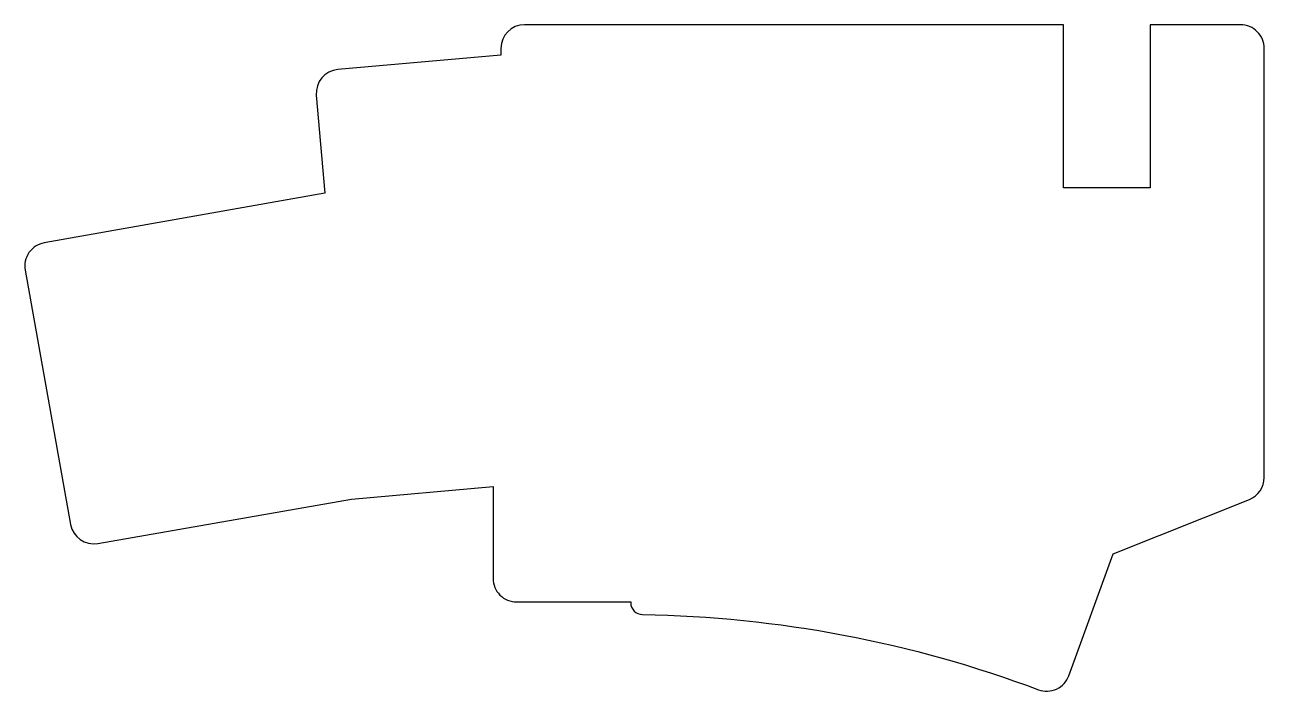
# Model space of a CAD drawing. Header units: millimetres. Extents: x -161 to -3, y -85 to 0.
import ezdxf

# ---------------------------------------------------------------- set-up
doc = ezdxf.new("R2010")
doc.units = ezdxf.units.MM
doc.layers.get('0').update_dxf_attribs({"linetype": 'CONTINUOUS'})

msp = doc.modelspace()

# ---------------------------------------------------------------- linework, layer by layer
msp.add_lwpolyline([(-83.5, -73.3), (-83.5, -73.4, 0.409695), (-82.02, -74.9, -0.086129), (-31.69, -84.44, 0.417158), (-27.82, -82.66), (-22.18, -67.17), (-4.89, -60.29, 0.307165), (-3, -57.5), (-3, -3, 0.414214), (-6, 0), (-17.5, 0), (-17.5, -20.7), (-28.5, -20.7), (-28.5, 0), (-97, 0, 0.414213), (-100, -3), (-100, -3.85), (-120.73, -5.68, 0.413988), (-123.46, -8.93), (-122.37, -21.38), (-158.03, -27.69, 0.414818), (-160.46, -31.18), (-154.68, -63.45, 0.412965), (-151.21, -65.87), (-118.97, -60.24), (-101, -58.65), (-101, -70.3, 0.414214), (-98, -73.3)], format="xyb", close=True)

doc.saveas('drawing.dxf')
